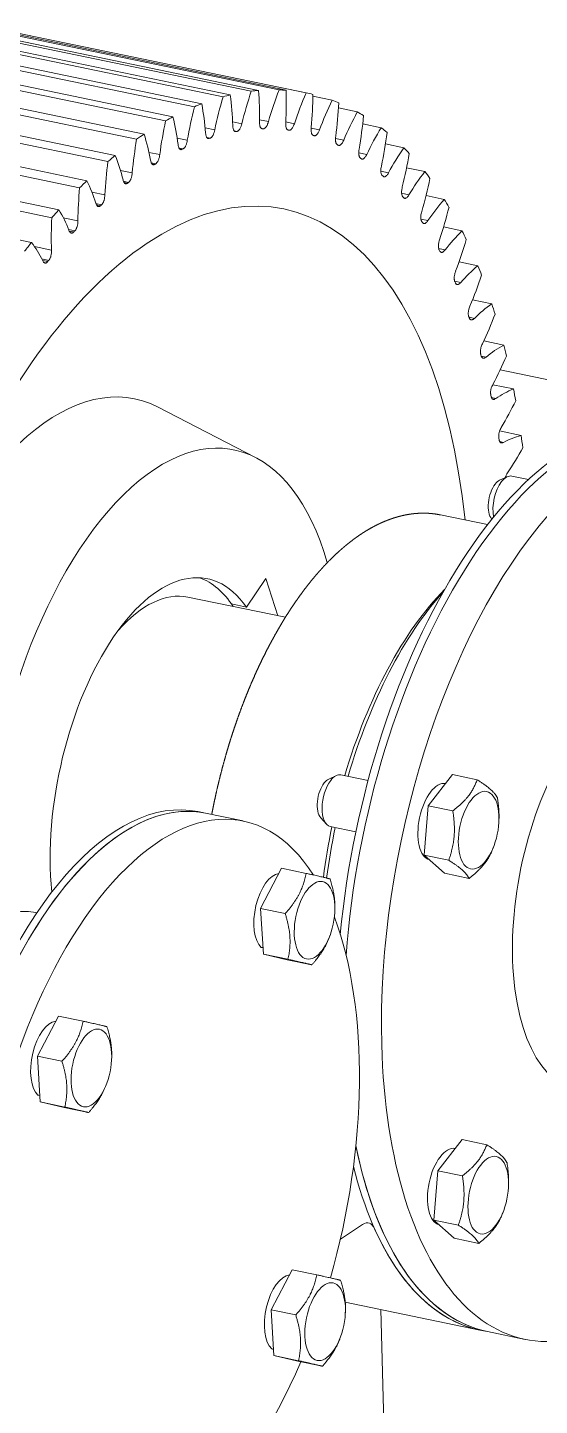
# Model space of a CAD drawing. Header units: millimetres. Extents: x 5133 to 6360, y 1254 to 2395.
# Drawn here: x 5644.2 to 5669.9, y 2047.3 to 2116.4 of the extents above; entities that cross this region are included whole.
import ezdxf

# ---------------------------------------------------------------- set-up
doc = ezdxf.new("R2010")
doc.units = ezdxf.units.MM
doc.layers.add('AM_VIS', color=7, linetype='Continuous', lineweight=50)

# ---------------------------------------------------------------- blocks, each defined once
blk = doc.blocks.new('A$C76A057C1')
at = {"layer": 'AM_VIS', "color": 5, "lineweight": 20}
for p, q in [((-46.712, 19.491), (-32.989, 16.653)), ((-46.378, 19.576), (-32.656, 16.738)), ((-45.423, 19.748), (-31.7, 16.91)), ((-45.095, 19.782), (-31.373, 16.944)), ((-44.159, 19.807), (-30.437, 16.969)), ((-43.839, 19.79), (-30.116, 16.953)), ((-42.928, 19.669), (-29.205, 16.831)), ((-42.847, 19.653), (-29.125, 16.815)), ((-48.017, 19.039), (-34.295, 16.201)), ((-47.68, 19.174), (-33.958, 16.336)), ((-49.331, 18.394), (-35.609, 15.556)), ((-48.993, 18.578), (-35.27, 15.74)), ((-50.309, 17.792), (-36.586, 14.954)), ((-50.646, 17.559), (-36.924, 14.721)), ((-51.954, 16.541), (-38.232, 13.703)), ((-51.619, 16.82), (-37.896, 13.982)), ((-28.896, 16.678), (-28.014, 16.496)), ((-27.729, 16.143), (-26.871, 15.966)), ((-53.246, 15.345), (-39.524, 12.507)), ((-52.916, 15.67), (-39.193, 12.832)), ((-33.803, 15.233), (-33.366, 15.143)), ((-32.549, 15.513), (-32.132, 15.426)), ((-32.483, 15.106), (-32.348, 15.078)), ((-32.457, 15.082), (-32.397, 15.069)), ((-31.322, 15.605), (-30.92, 15.521)), ((-31.253, 15.222), (-31.144, 15.2)), ((-31.229, 15.206), (-31.193, 15.198)), ((-30.128, 15.509), (-29.737, 15.428)), ((-30.045, 15.15), (-29.97, 15.134)), ((-30.028, 15.143), (-30.017, 15.141)), ((-28.974, 15.225), (-28.592, 15.146)), ((-26.624, 15.418), (-25.782, 15.244)), ((-35.077, 14.769), (-34.615, 14.673)), ((-33.733, 14.804), (-33.571, 14.771)), ((-33.706, 14.771), (-33.622, 14.754)), ((-27.863, 14.755), (-27.49, 14.678)), ((-25.587, 14.508), (-24.754, 14.335)), ((-54.515, 13.98), (-40.792, 11.142)), ((-54.191, 14.347), (-40.469, 11.509)), ((-36.364, 14.122), (-35.87, 14.02)), ((-34.994, 14.317), (-34.809, 14.279)), ((-34.967, 14.277), (-34.86, 14.255)), ((-26.802, 14.101), (-26.439, 14.026)), ((-37.661, 13.298), (-37.125, 13.187)), ((-36.26, 13.649), (-36.052, 13.606)), ((-36.234, 13.602), (-36.102, 13.575)), ((-25.797, 13.267), (-25.446, 13.194)), ((-24.623, 13.417), (-23.794, 13.245)), ((-55.438, 12.86), (-41.715, 10.022)), ((-37.524, 12.804), (-37.292, 12.756)), ((-37.498, 12.75), (-37.343, 12.718)), ((-38.961, 12.302), (-38.371, 12.18)), ((-24.852, 12.258), (-24.516, 12.189)), ((-23.739, 12.153), (-22.908, 11.981)), ((-38.779, 11.788), (-38.523, 11.735)), ((-38.753, 11.726), (-38.574, 11.689)), ((-40.265, 11.142), (-39.601, 11.005)), ((-23.973, 11.08), (-23.655, 11.015)), ((-22.94, 10.723), (-22.1, 10.549)), ((-40.02, 10.606), (-39.737, 10.548)), ((-39.992, 10.538), (-39.787, 10.496)), ((-41.577, 9.828), (-40.807, 9.669)), ((-23.165, 9.741), (-22.868, 9.679)), ((-41.245, 9.269), (-40.927, 9.203)), ((-41.206, 9.192), (-40.975, 9.144)), ((-22.232, 9.136), (-21.377, 8.959)), ((-22.432, 8.248), (-22.161, 8.192)), ((-20.742, 7.221), (-21.619, 7.402)), ((-21.781, 6.611), (-21.537, 6.56)), ((-21.107, 5.533), (-20.199, 5.345)), ((-21.224, 4.842), (-21, 4.795)), ((-20.361, 4.211), (3.715, -0.768)), ((-20.701, 3.539), (-19.752, 3.343)), ((-31.504, 0.223), (-35.95, 2.514)), ((-20.757, 2.95), (-20.555, 2.908)), ((-20.387, 1.431), (-19.404, 1.228)), ((-20.381, 0.946), (-20.203, 0.909)), ((-19.068, -0.782), (-19.829, -0.624)), ((-20.386, -0.817), (-20.035, -0.654)), ((-20.936, -2.837), (-23.081, -2.394)), ((-20.75, -2.577), (-20.739, -2.589)), ((-31.92, -6.592), (-31.033, -5.291)), ((-31.033, -5.291), (-30.497, -6.987)), ((-34.588, -6.141), (-30.148, -7.059)), ((-32.606, -6.451), (-31.92, -6.592)), ((-28.174, -14.428), (-27.823, -14.265)), ((-26.38, -14.491), (-27.617, -14.235)), ((-22.531, -14.227), (-23.64, -15.647)), ((-22.531, -14.227), (-21.411, -14.458)), ((-23.64, -15.647), (-23.822, -17.894)), ((-22.52, -15.879), (-23.64, -15.647)), ((-34.13, -15.911), (-33.787, -15.982)), ((-33.787, -15.982), (-32.072, -16.337)), ((-28.538, -16.187), (-28.281, -16.476)), ((-26.936, -16.827), (-28.103, -16.585)), ((-20.421, -16.401), (-20.418, -16.339)), ((-20.639, -17.452), (-20.688, -17.585)), ((-23.822, -17.894), (-22.703, -18.126)), ((-23.822, -17.894), (-22.898, -18.722)), ((-30.318, -18.494), (-31.277, -20.325)), ((-29.198, -18.726), (-30.318, -18.494)), ((-22.898, -18.722), (-21.778, -18.954)), ((-41.52, -20.51), (-41.472, -20.52)), ((-31.277, -20.325), (-31.15, -22.406)), ((-31.277, -20.325), (-30.157, -20.556)), ((-27.897, -20.503), (-27.893, -20.429)), ((-28.115, -21.553), (-28.141, -21.626)), ((-31.15, -22.406), (-30.063, -22.658)), ((-31.15, -22.406), (-30.03, -22.638)), ((-30.063, -22.658), (-28.943, -22.89)), ((-40.488, -25.224), (-41.446, -27.054)), ((-39.368, -25.455), (-40.488, -25.224)), ((-41.446, -27.054), (-41.32, -29.136)), ((-41.446, -27.054), (-40.327, -27.286)), ((-38.067, -27.232), (-38.063, -27.158)), ((-38.284, -28.283), (-38.311, -28.355)), ((-41.32, -29.136), (-40.232, -29.388)), ((-41.32, -29.136), (-40.2, -29.368)), ((-40.232, -29.388), (-39.113, -29.62)), ((-22.093, -30.851), (-23.202, -32.272)), ((-22.093, -30.851), (-20.974, -31.083)), ((-23.202, -32.272), (-23.384, -34.519)), ((-22.082, -32.504), (-23.202, -32.272)), ((-19.984, -33.025), (-19.98, -32.964)), ((-23.384, -34.519), (-22.46, -35.347)), ((-23.384, -34.519), (-22.265, -34.75)), ((-20.201, -34.076), (-20.25, -34.21)), ((-27.64, -35.383), (-26.629, -34.714)), ((-22.46, -35.347), (-21.34, -35.578)), ((-29.837, -36.78), (-30.795, -38.611)), ((-28.717, -37.012), (-29.837, -36.78)), ((-21.28, -39.528), (-27.419, -38.259)), ((-30.795, -38.611), (-30.668, -40.693)), ((-30.795, -38.611), (-29.676, -38.842)), ((-27.416, -38.789), (-27.412, -38.715)), ((-25.439, -52.265), (-25.799, -38.593)), ((-20.937, -39.599), (-21.28, -39.528)), ((-27.633, -39.839), (-27.66, -39.912)), ((-20.937, -39.599), (-19.222, -39.954)), ((-30.668, -40.693), (-29.581, -40.944)), ((-30.668, -40.693), (-29.549, -40.924)), ((-29.581, -40.944), (-28.461, -41.176))]:
    blk.add_line(p, q, dxfattribs=at)
for centre, radius, start, end in [((-11.652, 9.89), 20.075, 159.34993, 163.70722), ((-48.132, 16.371), 18.025, 357.16621, 1.8477), ((-47.354, 13.896), 13.617, 4.67646, 10.32051), ((-12.535, 10.739), 21.292, 163.87315, 168.06291), ((-47.71, 14.813), 15.177, 2.03685, 7.28706), ((-11.937, 10.352), 20.823, 161.64402, 165.89638), ((-47.986, 15.643), 16.664, 359.54389, 4.47699), ((-11.65, 9.367), 19.076, 156.96629, 161.47426), ((-48.106, 16.977), 19.212, 354.87643, 359.36305), ((-11.894, 8.795), 17.865, 154.46546, 159.17494), ((-47.869, 17.437), 20.182, 352.6501, 356.99196), ((-46.966, 12.904), 12.034, 7.49926, 13.62793), ((-13.463, 11.03), 21.464, 166.05979, 170.22723), ((-12.34, 8.18), 16.485, 151.81582, 156.78452), ((-47.393, 17.726), 20.896, 350.46487, 354.70722), ((-14.725, 11.202), 21.332, 168.22502, 172.40969), ((-12.939, 7.521), 14.986, 148.98048, 154.27515), ((-16.315, 11.232), 20.902, 170.38923, 174.63125), ((-46.593, 11.843), 10.479, 10.54842, 17.26959), ((-46.658, 17.818), 21.33, 348.29972, 352.48455), ((-46.277, 10.712), 8.996, 13.87542, 21.31696), ((-13.639, 6.814), 13.421, 145.91595, 151.61491), ((-45.658, 17.688), 21.464, 346.13427, 350.30169), ((-18.21, 11.093), 20.19, 172.57277, 176.91412), ((-14.393, 6.05), 11.839, 142.57054, 148.76651), ((-46.052, 9.508), 7.622, 17.54189, 25.85345), ((-44.399, 17.314), 21.295, 343.94811, 348.13769), ((-20.379, 10.764), 19.223, 174.79662, 179.28253), ((-15.155, 5.214), 10.29, 138.88264, 145.68585), ((-45.945, 8.222), 6.387, 21.62152, 30.9733), ((-42.9, 16.677), 20.829, 341.72018, 345.97219), ((-22.777, 10.224), 18.038, 177.08304, 181.7636), ((-15.889, 4.289), 8.819, 134.77934, 142.32029), ((-41.191, 15.763), 20.083, 339.42806, 343.78481), ((-45.971, 6.841), 5.313, 26.20122, 36.77623), ((-16.564, 3.259), 7.46, 130.17574, 138.6068), ((-39.312, 14.565), 19.087, 337.0472, 341.55444), ((-17.162, 2.104), 6.245, 124.97654, 134.47009), ((-37.313, 13.083), 17.878, 334.55009, 339.2586), ((-17.676, 0.808), 5.191, 119.08201, 129.8216), ((-35.249, 11.323), 16.5, 331.90519, 336.87267), ((-18.11, -0.642), 4.311, 112.40203, 124.56056), ((-33.179, 9.299), 15.002, 329.07582, 334.36897), ((-18.478, -2.257), 3.606, 104.88209, 118.58036), ((-31.163, 7.034), 13.437, 326.01868, 331.71576), ((-19.403, -0.908), 0.755, 145.10632, 163.76683)]:
    blk.add_arc(centre, radius, start, end, dxfattribs=at)
for centre, major_axis, ratio, start_param, end_param in [((-35.724, -15.097), (6.599, 31.911), 0.482663, 0.063564, 0.083766), ((-35.724, -15.097), (6.599, 31.911), 0.482663, 0.299183, 0.319386), ((-35.724, -15.097), (6.599, 31.911), 0.482663, 0.220644, 0.240846), ((-35.724, -15.097), (6.599, 31.911), 0.482663, 0.142104, 0.162306), ((-35.724, -15.097), (6.599, 31.911), 0.482663, 6.268209, 6.288412), ((-35.724, -15.097), (6.599, 31.911), 0.482663, 6.18967, 6.209872), ((-35.724, -15.097), (6.599, 31.911), 0.482663, 0.377723, 0.397926), ((-35.724, -15.097), (6.599, 31.911), 0.482663, 6.11113, 6.131332), ((-35.724, -15.097), (6.235, 30.148), 0.482663, 0.189866, 0.193084), ((-35.724, -15.097), (6.235, 30.148), 0.482663, 0.111326, 0.114544), ((-35.724, -15.097), (6.235, 30.148), 0.482663, 0.032786, 0.036004), ((-35.724, -15.097), (6.599, 31.911), 0.482663, 6.03259, 6.052793), ((-35.724, -15.097), (5.509, 26.636), 0.482663, 5.296515, 8.181862), ((-35.724, -15.097), (6.599, 31.911), 0.482663, 0.456263, 0.476466), ((-35.724, -15.097), (6.235, 30.148), 0.482663, 0.268406, 0.271624), ((-35.724, -15.097), (6.235, 30.148), 0.482663, 6.237432, 6.24065), ((-35.724, -15.097), (6.235, 30.148), 0.482663, 6.158892, 6.16211), ((-35.724, -15.097), (6.599, 31.911), 0.482663, 0.534803, 0.555005), ((-35.724, -15.097), (6.235, 30.148), 0.482663, 0.346946, 0.350163), ((-35.724, -15.097), (6.235, 30.148), 0.482663, 6.080352, 6.08357), ((-35.724, -15.097), (6.599, 31.911), 0.482663, 5.95405, 5.974253), ((-35.724, -15.097), (6.235, 30.148), 0.482663, 0.425485, 0.428703), ((-35.724, -15.097), (6.599, 31.911), 0.482663, 5.87551, 5.895713), ((-35.724, -15.097), (6.599, 31.911), 0.482663, 0.613343, 0.633545), ((-35.724, -15.097), (6.235, 30.148), 0.482663, 0.504025, 0.507243), ((-35.724, -15.097), (6.235, 30.148), 0.482663, 6.001812, 6.00503), ((-35.724, -15.097), (6.235, 30.148), 0.482663, 5.923273, 5.92649), ((-35.724, -15.097), (6.599, 31.911), 0.482663, 5.79697, 5.817173), ((-35.724, -15.097), (6.599, 31.911), 0.482663, 0.691882, 0.712085), ((-35.724, -15.097), (6.235, 30.148), 0.482663, 0.582565, 0.585783), ((-35.724, -15.097), (6.235, 30.148), 0.482663, 5.844733, 5.847951), ((-35.724, -15.097), (6.235, 30.148), 0.482663, 0.661105, 0.664323), ((-35.724, -15.097), (6.599, 31.911), 0.482663, 5.718431, 5.738633), ((-35.724, -15.097), (6.599, 31.911), 0.482663, 0.770422, 0.790625), ((-35.724, -15.097), (6.235, 30.148), 0.482663, 5.766193, 5.769411), ((-35.724, -15.097), (6.235, 30.148), 0.482663, 0.739645, 0.742863), ((-35.724, -15.097), (6.599, 31.911), 0.482663, 5.639891, 5.660093), ((-35.724, -15.097), (6.235, 30.148), 0.482663, 5.687653, 5.690871), ((-35.724, -15.097), (6.599, 31.911), 0.482663, 5.561351, 5.581554), ((-35.724, -15.097), (6.235, 30.148), 0.482663, 5.609113, 5.612331), ((-35.724, -15.097), (6.599, 31.911), 0.482663, 5.482811, 5.503014), ((-40.527, -14.103), (3.515, 16.996), 0.482663, 6.149412, 7.539248), ((-35.724, -15.097), (6.235, 30.148), 0.482663, 5.530573, 5.533791), ((-35.724, -15.097), (6.599, 31.911), 0.482663, 5.404271, 5.424474), ((-14.969, -19.389), (4.253, 20.565), 0.482663, 5.667521, 8.306106), ((-35.724, -15.097), (6.235, 30.148), 0.482663, 5.452034, 5.455252), ((-35.724, -15.097), (3.24, 15.668), 0.482663, 5.544331, 8.270626), ((-17.027, -18.963), (4.253, 20.565), 0.482663, 0, 1.79347), ((-16.684, -19.034), (4.253, 20.565), 0.482663, 0, 1.83706), ((-16.684, -19.034), (4.253, 20.565), 0.482663, 0, 1.83706), ((-35.724, -15.097), (6.235, 30.148), 0.482663, 5.373494, 5.376712), ((-35.724, -15.097), (6.599, 31.911), 0.482663, 5.325732, 5.345934), ((-20.072, -1.799), (0.243, 1.175), 0.482663, 0, 0.773935), ((-20.415, -1.728), (0.193, 0.935), 0.482663, 0.773935, 2.79672), ((-20.072, -1.799), (0.243, 1.175), 0.482663, 0.773935, 2.293634), ((-20.415, -1.728), (0.193, 0.935), 0.482663, 0.344872, 0.773935), ((-35.724, -15.097), (2.025, 9.793), 0.482663, 5.855246, 8.426313), ((-36.41, -14.955), (2.025, 9.793), 0.482663, 5.832158, 6.21054), ((-36.41, -14.955), (1.823, 8.813), 0.482663, 0, 0.702999), ((-21.144, -18.112), (2.957, 14.297), 0.482663, 0.640484, 1.399727), ((-20.801, -18.183), (3.038, 14.689), 0.482663, 0.688889, 1.404332), ((-14.969, -19.389), (1.904, 9.205), 0.482663, 5.990411, 9.717552), ((-28.203, -15.339), (0.193, 0.935), 0.482663, 0.344872, 0.773935), ((-27.86, -15.41), (0.243, 1.175), 0.482663, 0, 0.773935), ((-37.23, -32.63), (3.443, 16.648), 0.482663, 0, 3.141593), ((-28.203, -15.339), (0.193, 0.935), 0.482663, 0.773935, 2.79672), ((-27.86, -15.41), (0.243, 1.175), 0.482663, 0.773935, 3.141593), ((-23.195, -16.375), (0.36, 1.743), 0.482663, 0.013574, 3.114297), ((-21.342, -16.758), (0.365, 1.763), 0.482663, 0.859063337804993, 7.142248644984579), ((-37.573, -32.559), (3.443, 16.648), 0.482663, 0, 2.808319), ((-37.23, -32.63), (3.443, 16.648), 0.482663, 0, 2.808319), ((-35.515, -32.985), (3.443, 16.648), 0.482663, 5.823747, 10.597302), ((-21.144, -18.112), (2.957, 14.297), 0.482663, 1.564944, 1.725363), ((-20.801, -18.183), (3.038, 14.689), 0.482663, 1.5651, 1.72152), ((-30.671, -20.477), (0.36, 1.743), 0.482663, 0.150442, 2.859928), ((-28.818, -20.86), (0.365, 1.763), 0.482663, 0.859063337805001, 7.142248644984587), ((-43.748, -31.282), (2.228, 10.772), 0.482663, 0, 2.022921), ((-35.515, -32.985), (3.443, 16.648), 0.482663, 4.560136, 5.634434), ((-30.454, -20.522), (3.57, 0.179), 0.444203, 4.465185, 4.488888), ((-40.84, -27.206), (0.36, 1.743), 0.482663, 0.150442, 2.859928), ((-38.988, -27.59), (0.365, 1.763), 0.482663, 0.8590633378049922, 7.142248644984578), ((-14.969, -19.389), (4.253, 20.565), 0.482663, 2.022921, 3.641553), ((-40.624, -27.251), (3.57, 0.179), 0.444203, 4.465185, 4.488888), ((-16.684, -19.034), (4.253, 20.565), 0.482663, 2.295046, 3.141593), ((-16.684, -19.034), (4.253, 20.565), 0.482663, 2.295046, 3.070118), ((-22.757, -33), (0.36, 1.743), 0.482663, 0.013574, 3.114297), ((-20.904, -33.383), (0.365, 1.763), 0.482663, 0.8590633378049948, 7.142248644984581), ((-17.027, -18.963), (4.253, 20.565), 0.482663, 2.357729, 3.070118), ((-26.6, -35.822), (0.243, 1.175), 0.482663, 5.693321, 6.73531), ((-17.027, -18.963), (4.253, 20.565), 0.482663, 2.551729, 3.141593), ((-30.189, -38.763), (0.36, 1.743), 0.482663, 0.150442, 2.859928), ((-28.337, -39.146), (0.365, 1.763), 0.482663, 0.8590633378049967, 7.142248644984582), ((-17.027, -18.963), (4.253, 20.565), 0.482663, 3.070118, 3.141593), ((-16.684, -19.034), (4.253, 20.565), 0.482663, 3.070118, 3.141593), ((-29.973, -38.808), (3.57, 0.179), 0.444203, 4.465185, 4.488888)]:
    blk.add_ellipse(centre, major_axis=major_axis, ratio=ratio, start_param=start_param, end_param=end_param, dxfattribs=at)
for points, degree, knots in [([(-33.571, 14.771), (-33.563, 14.773), (-33.554, 14.778), (-33.536, 14.788), (-33.527, 14.795), (-33.509, 14.811), (-33.501, 14.821), (-33.483, 14.842), (-33.475, 14.853), (-33.458, 14.88), (-33.45, 14.894), (-33.433, 14.926), (-33.425, 14.945), (-33.409, 14.985), (-33.401, 15.009), (-33.383, 15.069), (-33.374, 15.105), (-33.366, 15.143)], 3, [0, 0, 0, 0, 0.099258, 0.099258, 0.199206, 0.199206, 0.300719, 0.300719, 0.405162, 0.405162, 0.515037, 0.515037, 0.63572, 0.63572, 0.781205, 0.781205, 1, 1, 1, 1]), ([(-32.543, 15.352), (-32.542, 15.317), (-32.539, 15.283), (-32.531, 15.23), (-32.528, 15.21), (-32.518, 15.175), (-32.513, 15.16), (-32.502, 15.135), (-32.496, 15.124), (-32.483, 15.106), (-32.477, 15.098), (-32.462, 15.085), (-32.455, 15.079), (-32.439, 15.072), (-32.431, 15.069), (-32.415, 15.067), (-32.406, 15.068), (-32.397, 15.069)], 3, [0, 0, 0, 0, 0.218795, 0.218795, 0.36428, 0.36428, 0.484963, 0.484963, 0.594838, 0.594838, 0.699281, 0.699281, 0.800794, 0.800794, 0.900742, 0.900742, 1, 1, 1, 1]), ([(-32.348, 15.078), (-32.339, 15.08), (-32.33, 15.083), (-32.312, 15.091), (-32.303, 15.096), (-32.285, 15.11), (-32.276, 15.118), (-32.259, 15.137), (-32.25, 15.148), (-32.232, 15.172), (-32.224, 15.185), (-32.206, 15.216), (-32.198, 15.233), (-32.18, 15.272), (-32.172, 15.295), (-32.151, 15.353), (-32.141, 15.389), (-32.132, 15.426)], 3, [0, 0, 0, 0, 0.099258, 0.099258, 0.199206, 0.199206, 0.300719, 0.300719, 0.405162, 0.405162, 0.515037, 0.515037, 0.63572, 0.63572, 0.781205, 0.781205, 1, 1, 1, 1]), ([(-31.323, 15.511), (-31.323, 15.474), (-31.322, 15.439), (-31.317, 15.384), (-31.314, 15.362), (-31.306, 15.326), (-31.302, 15.31), (-31.292, 15.282), (-31.287, 15.27), (-31.275, 15.249), (-31.269, 15.24), (-31.256, 15.224), (-31.249, 15.218), (-31.234, 15.208), (-31.226, 15.204), (-31.21, 15.199), (-31.202, 15.198), (-31.193, 15.198)], 3, [0, 0, 0, 0, 0.218795, 0.218795, 0.36428, 0.36428, 0.484963, 0.484963, 0.594838, 0.594838, 0.699281, 0.699281, 0.800794, 0.800794, 0.900742, 0.900742, 1, 1, 1, 1]), ([(-31.144, 15.2), (-31.136, 15.2), (-31.127, 15.201), (-31.11, 15.207), (-31.101, 15.211), (-31.083, 15.222), (-31.074, 15.229), (-31.056, 15.246), (-31.046, 15.255), (-31.028, 15.277), (-31.019, 15.29), (-31.001, 15.318), (-30.992, 15.334), (-30.974, 15.371), (-30.964, 15.394), (-30.942, 15.449), (-30.93, 15.485), (-30.92, 15.521)], 3, [0, 0, 0, 0, 0.099258, 0.099258, 0.199206, 0.199206, 0.300719, 0.300719, 0.405162, 0.405162, 0.515037, 0.515037, 0.63572, 0.63572, 0.781205, 0.781205, 1, 1, 1, 1]), ([(-30.129, 15.48), (-30.132, 15.443), (-30.132, 15.407), (-30.129, 15.35), (-30.127, 15.327), (-30.121, 15.289), (-30.118, 15.272), (-30.11, 15.242), (-30.105, 15.229), (-30.095, 15.206), (-30.089, 15.195), (-30.077, 15.177), (-30.07, 15.169), (-30.056, 15.157), (-30.049, 15.152), (-30.033, 15.144), (-30.025, 15.142), (-30.017, 15.141)], 3, [0, 0, 0, 0, 0.218795, 0.218795, 0.36428, 0.36428, 0.484963, 0.484963, 0.594838, 0.594838, 0.699281, 0.699281, 0.800794, 0.800794, 0.900742, 0.900742, 1, 1, 1, 1]), ([(-29.97, 15.134), (-29.961, 15.133), (-29.953, 15.133), (-29.935, 15.137), (-29.927, 15.139), (-29.909, 15.148), (-29.899, 15.153), (-29.881, 15.167), (-29.872, 15.176), (-29.854, 15.195), (-29.844, 15.207), (-29.825, 15.233), (-29.816, 15.248), (-29.796, 15.283), (-29.786, 15.304), (-29.762, 15.358), (-29.749, 15.392), (-29.737, 15.428)], 3, [0, 0, 0, 0, 0.099258, 0.099258, 0.199206, 0.199206, 0.300719, 0.300719, 0.405162, 0.405162, 0.515037, 0.515037, 0.63572, 0.63572, 0.781205, 0.781205, 1, 1, 1, 1]), ([(-28.971, 15.261), (-28.975, 15.223), (-28.976, 15.187), (-28.976, 15.128), (-28.975, 15.104), (-28.971, 15.064), (-28.968, 15.046), (-28.962, 15.015), (-28.958, 15.001), (-28.949, 14.975), (-28.944, 14.964), (-28.933, 14.943), (-28.926, 14.934), (-28.913, 14.919), (-28.906, 14.913), (-28.892, 14.903), (-28.884, 14.899), (-28.876, 14.897)], 3, [0, 0, 0, 0, 0.218795, 0.218795, 0.36428, 0.36428, 0.484963, 0.484963, 0.594838, 0.594838, 0.699281, 0.699281, 0.800794, 0.800794, 0.900742, 0.900742, 1, 1, 1, 1]), ([(-28.83, 14.883), (-28.822, 14.88), (-28.814, 14.879), (-28.797, 14.88), (-28.788, 14.881), (-28.77, 14.887), (-28.761, 14.891), (-28.743, 14.902), (-28.733, 14.91), (-28.715, 14.927), (-28.705, 14.937), (-28.686, 14.96), (-28.676, 14.975), (-28.655, 15.007), (-28.644, 15.027), (-28.619, 15.078), (-28.605, 15.111), (-28.592, 15.146)], 3, [0, 0, 0, 0, 0.099258, 0.099258, 0.199206, 0.199206, 0.300719, 0.300719, 0.405162, 0.405162, 0.515037, 0.515037, 0.63572, 0.63572, 0.781205, 0.781205, 1, 1, 1, 1]), ([(-35.035, 14.475), (-35.031, 14.442), (-35.025, 14.411), (-35.012, 14.364), (-35.007, 14.346), (-34.994, 14.317), (-34.987, 14.304), (-34.974, 14.284), (-34.967, 14.276), (-34.952, 14.262), (-34.944, 14.257), (-34.928, 14.249), (-34.92, 14.246), (-34.903, 14.244), (-34.895, 14.244), (-34.877, 14.248), (-34.868, 14.251), (-34.86, 14.255)], 3, [0, 0, 0, 0, 0.218795, 0.218795, 0.36428, 0.36428, 0.484963, 0.484963, 0.594838, 0.594838, 0.699281, 0.699281, 0.800794, 0.800794, 0.900742, 0.900742, 1, 1, 1, 1]), ([(-34.809, 14.279), (-34.8, 14.283), (-34.791, 14.288), (-34.773, 14.302), (-34.764, 14.31), (-34.747, 14.328), (-34.738, 14.339), (-34.722, 14.362), (-34.713, 14.375), (-34.697, 14.403), (-34.689, 14.418), (-34.674, 14.452), (-34.667, 14.471), (-34.652, 14.513), (-34.645, 14.538), (-34.629, 14.598), (-34.621, 14.635), (-34.615, 14.673)], 3, [0, 0, 0, 0, 0.099258, 0.099258, 0.199206, 0.199206, 0.300719, 0.300719, 0.405162, 0.405162, 0.515037, 0.515037, 0.63572, 0.63572, 0.781205, 0.781205, 1, 1, 1, 1]), ([(-33.783, 15.007), (-33.781, 14.972), (-33.776, 14.94), (-33.766, 14.89), (-33.761, 14.87), (-33.75, 14.838), (-33.744, 14.825), (-33.732, 14.802), (-33.725, 14.792), (-33.711, 14.776), (-33.704, 14.769), (-33.689, 14.759), (-33.681, 14.755), (-33.665, 14.75), (-33.656, 14.749), (-33.64, 14.749), (-33.631, 14.751), (-33.622, 14.754)], 3, [0, 0, 0, 0, 0.218795, 0.218795, 0.36428, 0.36428, 0.484963, 0.484963, 0.594838, 0.594838, 0.699281, 0.699281, 0.800794, 0.800794, 0.900742, 0.900742, 1, 1, 1, 1]), ([(-27.854, 14.855), (-27.859, 14.817), (-27.862, 14.78), (-27.865, 14.72), (-27.865, 14.696), (-27.862, 14.654), (-27.861, 14.635), (-27.856, 14.602), (-27.852, 14.587), (-27.845, 14.559), (-27.84, 14.547), (-27.83, 14.524), (-27.825, 14.514), (-27.813, 14.497), (-27.806, 14.489), (-27.792, 14.477), (-27.785, 14.472), (-27.777, 14.468)], 3, [0, 0, 0, 0, 0.218795, 0.218795, 0.36428, 0.36428, 0.484963, 0.484963, 0.594838, 0.594838, 0.699281, 0.699281, 0.800794, 0.800794, 0.900742, 0.900742, 1, 1, 1, 1]), ([(-27.733, 14.446), (-27.726, 14.442), (-27.718, 14.44), (-27.701, 14.438), (-27.692, 14.438), (-27.675, 14.441), (-27.666, 14.444), (-27.648, 14.453), (-27.638, 14.459), (-27.619, 14.473), (-27.609, 14.482), (-27.59, 14.503), (-27.579, 14.516), (-27.558, 14.546), (-27.546, 14.565), (-27.519, 14.613), (-27.504, 14.644), (-27.49, 14.678)], 3, [0, 0, 0, 0, 0.099258, 0.099258, 0.199206, 0.199206, 0.300719, 0.300719, 0.405162, 0.405162, 0.515037, 0.515037, 0.63572, 0.63572, 0.781205, 0.781205, 1, 1, 1, 1]), ([(-36.052, 13.606), (-36.043, 13.611), (-36.034, 13.618), (-36.016, 13.634), (-36.008, 13.643), (-35.991, 13.664), (-35.982, 13.675), (-35.966, 13.7), (-35.958, 13.714), (-35.943, 13.744), (-35.936, 13.76), (-35.921, 13.796), (-35.915, 13.815), (-35.901, 13.859), (-35.895, 13.883), (-35.881, 13.945), (-35.875, 13.982), (-35.87, 14.02)], 3, [0, 0, 0, 0, 0.099258, 0.099258, 0.199206, 0.199206, 0.300719, 0.300719, 0.405162, 0.405162, 0.515037, 0.515037, 0.63572, 0.63572, 0.781205, 0.781205, 1, 1, 1, 1]), ([(-26.785, 14.264), (-26.792, 14.226), (-26.797, 14.189), (-26.802, 14.128), (-26.803, 14.103), (-26.802, 14.06), (-26.801, 14.041), (-26.798, 14.006), (-26.795, 13.99), (-26.789, 13.961), (-26.785, 13.947), (-26.777, 13.923), (-26.772, 13.911), (-26.761, 13.892), (-26.755, 13.883), (-26.742, 13.868), (-26.735, 13.862), (-26.728, 13.857)], 3, [0, 0, 0, 0, 0.218795, 0.218795, 0.36428, 0.36428, 0.484963, 0.484963, 0.594838, 0.594838, 0.699281, 0.699281, 0.800794, 0.800794, 0.900742, 0.900742, 1, 1, 1, 1]), ([(-26.686, 13.828), (-26.678, 13.823), (-26.671, 13.819), (-26.655, 13.814), (-26.646, 13.813), (-26.629, 13.813), (-26.62, 13.815), (-26.602, 13.821), (-26.593, 13.825), (-26.574, 13.837), (-26.564, 13.845), (-26.544, 13.863), (-26.533, 13.874), (-26.511, 13.902), (-26.499, 13.919), (-26.47, 13.964), (-26.454, 13.994), (-26.439, 14.026)], 3, [0, 0, 0, 0, 0.099258, 0.099258, 0.199206, 0.199206, 0.300719, 0.300719, 0.405162, 0.405162, 0.515037, 0.515037, 0.63572, 0.63572, 0.781205, 0.781205, 1, 1, 1, 1]), ([(-37.292, 12.756), (-37.283, 12.763), (-37.275, 12.771), (-37.258, 12.789), (-37.249, 12.799), (-37.233, 12.822), (-37.225, 12.834), (-37.209, 12.861), (-37.202, 12.876), (-37.187, 12.908), (-37.181, 12.925), (-37.168, 12.961), (-37.162, 12.981), (-37.15, 13.025), (-37.144, 13.051), (-37.133, 13.112), (-37.128, 13.15), (-37.125, 13.187)], 3, [0, 0, 0, 0, 0.099258, 0.099258, 0.199206, 0.199206, 0.300719, 0.300719, 0.405162, 0.405162, 0.515037, 0.515037, 0.63572, 0.63572, 0.781205, 0.781205, 1, 1, 1, 1]), ([(-36.291, 13.761), (-36.286, 13.729), (-36.278, 13.7), (-36.263, 13.657), (-36.257, 13.64), (-36.242, 13.614), (-36.235, 13.603), (-36.22, 13.585), (-36.213, 13.578), (-36.197, 13.567), (-36.189, 13.563), (-36.172, 13.558), (-36.164, 13.557), (-36.147, 13.557), (-36.138, 13.559), (-36.12, 13.565), (-36.111, 13.569), (-36.102, 13.575)], 3, [0, 0, 0, 0, 0.218795, 0.218795, 0.36428, 0.36428, 0.484963, 0.484963, 0.594838, 0.594838, 0.699281, 0.699281, 0.800794, 0.800794, 0.900742, 0.900742, 1, 1, 1, 1]), ([(-25.772, 13.492), (-25.78, 13.455), (-25.786, 13.417), (-25.794, 13.356), (-25.796, 13.331), (-25.797, 13.287), (-25.797, 13.267), (-25.795, 13.231), (-25.793, 13.214), (-25.789, 13.183), (-25.785, 13.168), (-25.778, 13.142), (-25.774, 13.13), (-25.764, 13.108), (-25.759, 13.098), (-25.747, 13.081), (-25.74, 13.073), (-25.733, 13.067)], 3, [0, 0, 0, 0, 0.218795, 0.218795, 0.36428, 0.36428, 0.484963, 0.484963, 0.594838, 0.594838, 0.699281, 0.699281, 0.800794, 0.800794, 0.900742, 0.900742, 1, 1, 1, 1]), ([(-25.694, 13.031), (-25.687, 13.024), (-25.68, 13.019), (-25.664, 13.012), (-25.656, 13.009), (-25.64, 13.007), (-25.631, 13.007), (-25.613, 13.01), (-25.603, 13.014), (-25.584, 13.023), (-25.574, 13.029), (-25.554, 13.044), (-25.543, 13.054), (-25.521, 13.079), (-25.508, 13.095), (-25.479, 13.136), (-25.462, 13.164), (-25.446, 13.194)], 3, [0, 0, 0, 0, 0.099258, 0.099258, 0.199206, 0.199206, 0.300719, 0.300719, 0.405162, 0.405162, 0.515037, 0.515037, 0.63572, 0.63572, 0.781205, 0.781205, 1, 1, 1, 1]), ([(-37.544, 12.869), (-37.537, 12.839), (-37.528, 12.812), (-37.511, 12.772), (-37.503, 12.757), (-37.488, 12.733), (-37.48, 12.724), (-37.464, 12.709), (-37.456, 12.704), (-37.439, 12.696), (-37.431, 12.693), (-37.414, 12.691), (-37.405, 12.691), (-37.387, 12.694), (-37.378, 12.697), (-37.361, 12.705), (-37.352, 12.711), (-37.343, 12.718)], 3, [0, 0, 0, 0, 0.218795, 0.218795, 0.36428, 0.36428, 0.484963, 0.484963, 0.594838, 0.594838, 0.699281, 0.699281, 0.800794, 0.800794, 0.900742, 0.900742, 1, 1, 1, 1]), ([(-38.523, 11.735), (-38.515, 11.743), (-38.506, 11.752), (-38.489, 11.772), (-38.481, 11.783), (-38.465, 11.808), (-38.458, 11.821), (-38.443, 11.85), (-38.436, 11.866), (-38.423, 11.898), (-38.417, 11.916), (-38.405, 11.954), (-38.4, 11.974), (-38.389, 12.019), (-38.385, 12.044), (-38.376, 12.106), (-38.373, 12.143), (-38.371, 12.18)], 3, [0, 0, 0, 0, 0.099258, 0.099258, 0.199206, 0.199206, 0.300719, 0.300719, 0.405162, 0.405162, 0.515037, 0.515037, 0.63572, 0.63572, 0.781205, 0.781205, 1, 1, 1, 1]), ([(-24.82, 12.544), (-24.829, 12.507), (-24.837, 12.47), (-24.847, 12.408), (-24.85, 12.383), (-24.853, 12.338), (-24.854, 12.318), (-24.854, 12.281), (-24.853, 12.263), (-24.849, 12.231), (-24.847, 12.215), (-24.841, 12.187), (-24.837, 12.174), (-24.829, 12.15), (-24.824, 12.139), (-24.813, 12.12), (-24.807, 12.111), (-24.801, 12.103)], 3, [0, 0, 0, 0, 0.218795, 0.218795, 0.36428, 0.36428, 0.484963, 0.484963, 0.594838, 0.594838, 0.699281, 0.699281, 0.800794, 0.800794, 0.900742, 0.900742, 1, 1, 1, 1]), ([(-24.764, 12.06), (-24.757, 12.053), (-24.751, 12.046), (-24.736, 12.036), (-24.728, 12.033), (-24.712, 12.028), (-24.703, 12.026), (-24.686, 12.027), (-24.677, 12.029), (-24.658, 12.035), (-24.648, 12.04), (-24.627, 12.052), (-24.616, 12.061), (-24.593, 12.082), (-24.581, 12.096), (-24.55, 12.134), (-24.533, 12.16), (-24.516, 12.189)], 3, [0, 0, 0, 0, 0.099258, 0.099258, 0.199206, 0.199206, 0.300719, 0.300719, 0.405162, 0.405162, 0.515037, 0.515037, 0.63572, 0.63572, 0.781205, 0.781205, 1, 1, 1, 1]), ([(-38.785, 11.805), (-38.777, 11.777), (-38.767, 11.752), (-38.747, 11.716), (-38.739, 11.702), (-38.722, 11.682), (-38.714, 11.674), (-38.697, 11.662), (-38.688, 11.658), (-38.671, 11.653), (-38.662, 11.651), (-38.645, 11.652), (-38.636, 11.653), (-38.618, 11.659), (-38.609, 11.664), (-38.591, 11.675), (-38.582, 11.681), (-38.574, 11.689)], 3, [0, 0, 0, 0, 0.218795, 0.218795, 0.36428, 0.36428, 0.484963, 0.484963, 0.594838, 0.594838, 0.699281, 0.699281, 0.800794, 0.800794, 0.900742, 0.900742, 1, 1, 1, 1]), ([(-23.935, 11.426), (-23.946, 11.389), (-23.955, 11.353), (-23.967, 11.291), (-23.971, 11.266), (-23.976, 11.22), (-23.978, 11.2), (-23.979, 11.162), (-23.979, 11.144), (-23.977, 11.11), (-23.976, 11.094), (-23.971, 11.064), (-23.968, 11.05), (-23.961, 11.025), (-23.956, 11.013), (-23.947, 10.991), (-23.941, 10.981), (-23.935, 10.972)], 3, [0, 0, 0, 0, 0.218795, 0.218795, 0.36428, 0.36428, 0.484963, 0.484963, 0.594838, 0.594838, 0.699281, 0.699281, 0.800794, 0.800794, 0.900742, 0.900742, 1, 1, 1, 1]), ([(-39.737, 10.548), (-39.729, 10.557), (-39.72, 10.567), (-39.704, 10.589), (-39.696, 10.602), (-39.681, 10.628), (-39.674, 10.642), (-39.66, 10.673), (-39.654, 10.689), (-39.642, 10.723), (-39.636, 10.741), (-39.626, 10.779), (-39.621, 10.8), (-39.613, 10.845), (-39.609, 10.87), (-39.603, 10.932), (-39.601, 10.969), (-39.601, 11.005)], 3, [0, 0, 0, 0, 0.099258, 0.099258, 0.199206, 0.199206, 0.300719, 0.300719, 0.405162, 0.405162, 0.515037, 0.515037, 0.63572, 0.63572, 0.781205, 0.781205, 1, 1, 1, 1]), ([(-23.901, 10.923), (-23.895, 10.914), (-23.889, 10.906), (-23.875, 10.894), (-23.868, 10.889), (-23.852, 10.881), (-23.844, 10.878), (-23.827, 10.876), (-23.818, 10.876), (-23.799, 10.88), (-23.789, 10.883), (-23.769, 10.893), (-23.758, 10.9), (-23.735, 10.918), (-23.722, 10.931), (-23.69, 10.964), (-23.672, 10.988), (-23.655, 11.015)], 3, [0, 0, 0, 0, 0.099258, 0.099258, 0.199206, 0.199206, 0.300719, 0.300719, 0.405162, 0.405162, 0.515037, 0.515037, 0.63572, 0.63572, 0.781205, 0.781205, 1, 1, 1, 1]), ([(-40.008, 10.575), (-39.998, 10.549), (-39.987, 10.526), (-39.965, 10.494), (-39.956, 10.482), (-39.938, 10.465), (-39.929, 10.459), (-39.911, 10.45), (-39.902, 10.447), (-39.885, 10.445), (-39.876, 10.445), (-39.858, 10.448), (-39.849, 10.451), (-39.831, 10.46), (-39.822, 10.465), (-39.804, 10.479), (-39.795, 10.487), (-39.787, 10.496)], 3, [0, 0, 0, 0, 0.218795, 0.218795, 0.36428, 0.36428, 0.484963, 0.484963, 0.594838, 0.594838, 0.699281, 0.699281, 0.800794, 0.800794, 0.900742, 0.900742, 1, 1, 1, 1]), ([(-23.123, 10.144), (-23.135, 10.108), (-23.145, 10.072), (-23.16, 10.011), (-23.165, 9.986), (-23.172, 9.94), (-23.174, 9.92), (-23.177, 9.881), (-23.178, 9.862), (-23.177, 9.828), (-23.176, 9.811), (-23.173, 9.78), (-23.171, 9.765), (-23.165, 9.738), (-23.161, 9.725), (-23.153, 9.701), (-23.148, 9.69), (-23.143, 9.681)], 3, [0, 0, 0, 0, 0.218795, 0.218795, 0.36428, 0.36428, 0.484963, 0.484963, 0.594838, 0.594838, 0.699281, 0.699281, 0.800794, 0.800794, 0.900742, 0.900742, 1, 1, 1, 1]), ([(-40.927, 9.203), (-40.918, 9.213), (-40.91, 9.224), (-40.894, 9.248), (-40.887, 9.262), (-40.872, 9.29), (-40.866, 9.305), (-40.853, 9.336), (-40.847, 9.353), (-40.836, 9.388), (-40.831, 9.407), (-40.822, 9.445), (-40.819, 9.466), (-40.812, 9.512), (-40.81, 9.537), (-40.805, 9.598), (-40.805, 9.633), (-40.807, 9.669)], 3, [0, 0, 0, 0, 0.099258, 0.099258, 0.199206, 0.199206, 0.300719, 0.300719, 0.405162, 0.405162, 0.515037, 0.515037, 0.63572, 0.63572, 0.781205, 0.781205, 1, 1, 1, 1]), ([(-23.112, 9.624), (-23.106, 9.614), (-23.1, 9.606), (-23.088, 9.591), (-23.081, 9.584), (-23.066, 9.574), (-23.058, 9.57), (-23.042, 9.565), (-23.033, 9.564), (-23.014, 9.565), (-23.005, 9.566), (-22.984, 9.573), (-22.973, 9.579), (-22.95, 9.593), (-22.937, 9.604), (-22.905, 9.634), (-22.886, 9.655), (-22.868, 9.679)], 3, [0, 0, 0, 0, 0.099258, 0.099258, 0.199206, 0.199206, 0.300719, 0.300719, 0.405162, 0.405162, 0.515037, 0.515037, 0.63572, 0.63572, 0.781205, 0.781205, 1, 1, 1, 1]), ([(-41.204, 9.187), (-41.193, 9.163), (-41.18, 9.143), (-41.157, 9.115), (-41.147, 9.105), (-41.128, 9.091), (-41.118, 9.086), (-41.1, 9.08), (-41.091, 9.079), (-41.072, 9.079), (-41.063, 9.081), (-41.045, 9.087), (-41.036, 9.091), (-41.018, 9.102), (-41.009, 9.109), (-40.992, 9.125), (-40.983, 9.134), (-40.975, 9.144)], 3, [0, 0, 0, 0, 0.218795, 0.218795, 0.36428, 0.36428, 0.484963, 0.484963, 0.594838, 0.594838, 0.699281, 0.699281, 0.800794, 0.800794, 0.900742, 0.900742, 1, 1, 1, 1]), ([(-22.388, 8.706), (-22.402, 8.672), (-22.413, 8.636), (-22.43, 8.576), (-22.436, 8.551), (-22.445, 8.506), (-22.448, 8.485), (-22.453, 8.446), (-22.454, 8.427), (-22.455, 8.392), (-22.455, 8.375), (-22.453, 8.343), (-22.451, 8.327), (-22.447, 8.298), (-22.444, 8.284), (-22.437, 8.259), (-22.432, 8.247), (-22.428, 8.236)], 3, [0, 0, 0, 0, 0.218795, 0.218795, 0.36428, 0.36428, 0.484963, 0.484963, 0.594838, 0.594838, 0.699281, 0.699281, 0.800794, 0.800794, 0.900742, 0.900742, 1, 1, 1, 1]), ([(-22.4, 8.174), (-22.395, 8.163), (-22.39, 8.153), (-22.378, 8.136), (-22.371, 8.128), (-22.358, 8.115), (-22.35, 8.11), (-22.334, 8.102), (-22.326, 8.1), (-22.308, 8.097), (-22.298, 8.098), (-22.278, 8.101), (-22.267, 8.105), (-22.244, 8.117), (-22.231, 8.126), (-22.198, 8.151), (-22.179, 8.169), (-22.161, 8.192)], 3, [0, 0, 0, 0, 0.099258, 0.099258, 0.199206, 0.199206, 0.300719, 0.300719, 0.405162, 0.405162, 0.515037, 0.515037, 0.63572, 0.63572, 0.781205, 0.781205, 1, 1, 1, 1]), ([(-21.736, 7.122), (-21.751, 7.089), (-21.763, 7.055), (-21.782, 6.995), (-21.789, 6.971), (-21.8, 6.926), (-21.804, 6.905), (-21.81, 6.866), (-21.812, 6.847), (-21.814, 6.811), (-21.815, 6.794), (-21.815, 6.761), (-21.814, 6.744), (-21.81, 6.714), (-21.808, 6.699), (-21.802, 6.672), (-21.799, 6.66), (-21.794, 6.648)], 3, [0, 0, 0, 0, 0.218795, 0.218795, 0.36428, 0.36428, 0.484963, 0.484963, 0.594838, 0.594838, 0.699281, 0.699281, 0.800794, 0.800794, 0.900742, 0.900742, 1, 1, 1, 1]), ([(-21.77, 6.58), (-21.766, 6.568), (-21.761, 6.557), (-21.751, 6.537), (-21.745, 6.528), (-21.732, 6.513), (-21.724, 6.507), (-21.709, 6.496), (-21.701, 6.492), (-21.684, 6.487), (-21.675, 6.486), (-21.655, 6.487), (-21.644, 6.489), (-21.621, 6.497), (-21.608, 6.504), (-21.575, 6.524), (-21.556, 6.54), (-21.537, 6.56)], 3, [0, 0, 0, 0, 0.099258, 0.099258, 0.199206, 0.199206, 0.300719, 0.300719, 0.405162, 0.405162, 0.515037, 0.515037, 0.63572, 0.63572, 0.781205, 0.781205, 1, 1, 1, 1]), ([(-21.17, 5.4), (-21.186, 5.369), (-21.2, 5.336), (-21.22, 5.279), (-21.228, 5.255), (-21.24, 5.211), (-21.245, 5.19), (-21.253, 5.151), (-21.256, 5.132), (-21.26, 5.096), (-21.261, 5.078), (-21.262, 5.044), (-21.262, 5.027), (-21.26, 4.996), (-21.258, 4.98), (-21.254, 4.952), (-21.251, 4.938), (-21.247, 4.925)], 3, [0, 0, 0, 0, 0.218795, 0.218795, 0.36428, 0.36428, 0.484963, 0.484963, 0.594838, 0.594838, 0.699281, 0.699281, 0.800794, 0.800794, 0.900742, 0.900742, 1, 1, 1, 1]), ([(-21.227, 4.852), (-21.223, 4.839), (-21.219, 4.827), (-21.209, 4.806), (-21.204, 4.796), (-21.192, 4.778), (-21.185, 4.77), (-21.171, 4.757), (-21.163, 4.752), (-21.147, 4.744), (-21.138, 4.741), (-21.119, 4.739), (-21.108, 4.739), (-21.085, 4.744), (-21.072, 4.749), (-21.04, 4.765), (-21.02, 4.778), (-21, 4.795)], 3, [0, 0, 0, 0, 0.099258, 0.099258, 0.199206, 0.199206, 0.300719, 0.300719, 0.405162, 0.405162, 0.515037, 0.515037, 0.63572, 0.63572, 0.781205, 0.781205, 1, 1, 1, 1]), ([(-20.694, 3.552), (-20.71, 3.523), (-20.725, 3.492), (-20.748, 3.436), (-20.757, 3.413), (-20.77, 3.37), (-20.776, 3.35), (-20.785, 3.311), (-20.788, 3.292), (-20.794, 3.255), (-20.796, 3.237), (-20.798, 3.203), (-20.799, 3.186), (-20.799, 3.153), (-20.798, 3.137), (-20.794, 3.107), (-20.792, 3.093), (-20.789, 3.079)], 3, [0, 0, 0, 0, 0.218795, 0.218795, 0.36428, 0.36428, 0.484963, 0.484963, 0.594838, 0.594838, 0.699281, 0.699281, 0.800794, 0.800794, 0.900742, 0.900742, 1, 1, 1, 1]), ([(-20.772, 3.001), (-20.769, 2.988), (-20.766, 2.975), (-20.757, 2.951), (-20.753, 2.94), (-20.742, 2.92), (-20.736, 2.911), (-20.722, 2.896), (-20.715, 2.889), (-20.699, 2.878), (-20.691, 2.874), (-20.672, 2.869), (-20.662, 2.868), (-20.639, 2.868), (-20.626, 2.872), (-20.594, 2.883), (-20.575, 2.893), (-20.555, 2.908)], 3, [0, 0, 0, 0, 0.099258, 0.099258, 0.199206, 0.199206, 0.300719, 0.300719, 0.405162, 0.405162, 0.515037, 0.515037, 0.63572, 0.63572, 0.781205, 0.781205, 1, 1, 1, 1]), ([(-20.31, 1.59), (-20.327, 1.562), (-20.343, 1.532), (-20.368, 1.479), (-20.377, 1.457), (-20.392, 1.415), (-20.399, 1.395), (-20.409, 1.357), (-20.413, 1.338), (-20.42, 1.302), (-20.423, 1.284), (-20.427, 1.249), (-20.428, 1.232), (-20.429, 1.198), (-20.429, 1.182), (-20.427, 1.151), (-20.426, 1.136), (-20.423, 1.121)], 3, [0, 0, 0, 0, 0.218795, 0.218795, 0.36428, 0.36428, 0.484963, 0.484963, 0.594838, 0.594838, 0.699281, 0.699281, 0.800794, 0.800794, 0.900742, 0.900742, 1, 1, 1, 1]), ([(-20.41, 1.039), (-20.408, 1.024), (-20.405, 1.011), (-20.398, 0.985), (-20.394, 0.973), (-20.384, 0.951), (-20.378, 0.941), (-20.366, 0.923), (-20.359, 0.915), (-20.345, 0.902), (-20.336, 0.896), (-20.319, 0.888), (-20.309, 0.885), (-20.287, 0.882), (-20.274, 0.884), (-20.242, 0.89), (-20.223, 0.898), (-20.203, 0.909)], 3, [0, 0, 0, 0, 0.099258, 0.099258, 0.199206, 0.199206, 0.300719, 0.300719, 0.405162, 0.405162, 0.515037, 0.515037, 0.63572, 0.63572, 0.781205, 0.781205, 1, 1, 1, 1]), ([(-33.503, -16.041), (-33.466, -15.845), (-33.418, -15.61), (-33.369, -15.376), (-33.318, -15.142), (-33.266, -14.909), (-33.211, -14.677), (-33.155, -14.445), (-33.097, -14.214), (-33.037, -13.983), (-32.976, -13.753), (-32.912, -13.524), (-32.848, -13.296), (-32.781, -13.069), (-32.713, -12.843), (-32.643, -12.618), (-32.571, -12.394), (-32.498, -12.172), (-32.423, -11.95), (-32.347, -11.73), (-32.269, -11.511), (-32.19, -11.294), (-32.109, -11.078), (-32.026, -10.864), (-31.942, -10.651), (-31.857, -10.439), (-31.77, -10.229), (-31.681, -10.021), (-31.591, -9.815), (-31.5, -9.61), (-31.408, -9.408), (-31.314, -9.207), (-31.218, -9.008), (-31.122, -8.812), (-31.024, -8.617), (-30.925, -8.425), (-30.825, -8.234), (-30.723, -8.046), (-30.621, -7.861), (-30.517, -7.677), (-30.412, -7.496), (-30.306, -7.318), (-30.199, -7.142), (-30.091, -6.968), (-29.981, -6.796), (-29.87, -6.627), (-29.758, -6.461), (-29.645, -6.297), (-29.532, -6.136), (-29.417, -5.977), (-29.302, -5.822), (-29.185, -5.669), (-29.068, -5.52), (-28.95, -5.373), (-28.831, -5.229), (-28.712, -5.089), (-28.591, -4.951), (-28.47, -4.817), (-28.348, -4.685), (-28.226, -4.557), (-28.103, -4.432), (-27.979, -4.31), (-27.855, -4.192), (-27.73, -4.076), (-27.604, -3.964), (-27.478, -3.855), (-27.351, -3.75), (-27.224, -3.648), (-27.096, -3.55), (-26.968, -3.455), (-26.839, -3.363), (-26.71, -3.276), (-26.581, -3.191), (-26.451, -3.111), (-26.321, -3.034), (-26.19, -2.961), (-26.06, -2.891), (-25.929, -2.826), (-25.798, -2.764), (-25.666, -2.706), (-25.535, -2.652), (-25.403, -2.602), (-25.271, -2.555), (-25.14, -2.513), (-25.035, -2.482), (-24.931, -2.454), (-24.826, -2.428), (-24.722, -2.405), (-24.618, -2.385), (-24.514, -2.367), (-24.41, -2.352), (-24.306, -2.339), (-24.202, -2.329), (-24.099, -2.322), (-23.995, -2.317), (-23.892, -2.315), (-23.789, -2.315), (-23.687, -2.318), (-23.585, -2.324), (-23.483, -2.333), (-23.382, -2.344), (-23.281, -2.358), (-23.18, -2.375), (-23.081, -2.394)], 1, [2.397738, 2.397738, 2.411238, 2.427422, 2.443607, 2.459769, 2.47593, 2.492092, 2.508253, 2.524415, 2.540576, 2.556738, 2.5729, 2.589061, 2.605223, 2.621384, 2.637546, 2.653708, 2.669869, 2.686031, 2.702192, 2.718354, 2.734515, 2.750677, 2.766839, 2.783027, 2.799216, 2.815405, 2.831594, 2.847783, 2.863972, 2.880161, 2.896349, 2.912538, 2.928727, 2.944916, 2.961105, 2.977294, 2.993483, 3.009671, 3.02586, 3.042049, 3.058238, 3.074427, 3.090616, 3.106885, 3.123155, 3.139425, 3.155695, 3.171964, 3.188234, 3.204504, 3.220774, 3.237043, 3.253313, 3.269583, 3.285853, 3.302122, 3.318392, 3.334662, 3.350932, 3.367202, 3.383471, 3.399741, 3.416011, 3.432327, 3.448644, 3.464961, 3.481278, 3.497594, 3.513911, 3.530228, 3.546544, 3.562861, 3.579178, 3.595494, 3.611811, 3.628128, 3.644444, 3.660761, 3.677078, 3.693394, 3.709711, 3.726028, 3.742344, 3.75526, 3.768176, 3.781091, 3.794007, 3.806922, 3.819838, 3.832753, 3.845669, 3.858585, 3.8715, 3.884416, 3.897331, 3.910247, 3.923163, 3.936078, 3.948994, 3.961909, 3.974825, 3.98774, 4.000656, 4.000656])]:
    blk.add_open_spline(points, degree=degree, knots=knots, dxfattribs=at)
for points, weights in [([(-22.52, -15.879), (-21.679, -15.228), (-21.411, -14.458)], [1, 1.155, 1]), ([(-21.411, -14.458), (-20.663, -14.931), (-20.487, -15.286)], [1, 1.15455095302, 1]), ([(-20.487, -15.286), (-20.392, -15.862), (-20.418, -16.339)], [1, 1.06975667685, 1.07654390744]), ([(-22.703, -18.126), (-22.326, -17.061), (-22.52, -15.879)], [1, 1.15455095302, 1]), ([(-21.778, -18.954), (-21.955, -18.599), (-22.703, -18.126)], [1, 1.15455095302, 1]), ([(-20.688, -17.585), (-20.959, -18.319), (-21.778, -18.954)], [1.0089375032, 1.15039439966, 1]), ([(-30.157, -20.556), (-29.392, -19.7), (-29.198, -18.726)], [1, 1.15455095302, 1]), ([(-29.198, -18.726), (-28.368, -18.911), (-28.111, -18.978)], [1, 1.155, 1]), ([(-28.111, -18.978), (-27.858, -19.776), (-27.893, -20.429)], [1, 1.1075721409, 1.06539735017]), ([(-30.03, -22.638), (-29.808, -21.656), (-30.157, -20.556)], [1, 1.15455095302, 1]), ([(-28.141, -21.626), (-28.372, -22.251), (-28.943, -22.89)], [1.06262693919, 1.11092027852, 1]), ([(-28.943, -22.89), (-29.2, -22.823), (-30.03, -22.638)], [1, 1.155, 1]), ([(-40.327, -27.286), (-39.562, -26.43), (-39.368, -25.455)], [1, 1.15455095302, 1]), ([(-39.368, -25.455), (-38.538, -25.64), (-38.281, -25.707)], [1, 1.155, 1]), ([(-38.281, -25.707), (-38.027, -26.505), (-38.063, -27.158)], [1, 1.1075721409, 1.06539735017]), ([(-40.2, -29.368), (-39.978, -28.386), (-40.327, -27.286)], [1, 1.15455095302, 1]), ([(-38.311, -28.355), (-38.542, -28.981), (-39.113, -29.62)], [1.06262693919, 1.11092027852, 1]), ([(-39.113, -29.62), (-39.37, -29.553), (-40.2, -29.368)], [1, 1.155, 1]), ([(-22.082, -32.504), (-21.242, -31.852), (-20.974, -31.083)], [1, 1.155, 1]), ([(-20.974, -31.083), (-20.226, -31.556), (-20.049, -31.911)], [1, 1.15455095302, 1]), ([(-20.049, -31.911), (-19.954, -32.487), (-19.98, -32.964)], [1, 1.06975667685, 1.07654390744]), ([(-22.265, -34.75), (-21.888, -33.686), (-22.082, -32.504)], [1, 1.15455095302, 1]), ([(-20.25, -34.21), (-20.521, -34.944), (-21.34, -35.578)], [1.0089375032, 1.15039439966, 1]), ([(-21.34, -35.578), (-21.517, -35.223), (-22.265, -34.75)], [1, 1.15455095302, 1]), ([(-29.676, -38.842), (-28.91, -37.986), (-28.717, -37.012)], [1, 1.15455095302, 1]), ([(-28.717, -37.012), (-27.887, -37.197), (-27.63, -37.264)], [1, 1.155, 1]), ([(-27.63, -37.264), (-27.376, -38.062), (-27.412, -38.715)], [1, 1.1075721409, 1.06539735017]), ([(-29.549, -40.924), (-29.326, -39.942), (-29.676, -38.842)], [1, 1.15455095302, 1]), ([(-27.66, -39.912), (-27.891, -40.537), (-28.461, -41.176)], [1.06262693919, 1.11092027852, 1]), ([(-28.461, -41.176), (-28.719, -41.109), (-29.549, -40.924)], [1, 1.155, 1])]:
    blk.add_rational_spline(points, weights, degree=2, dxfattribs=at)

msp = doc.modelspace()

# ---------------------------------------------------------------- block references
at = {"color": 5, "lineweight": 20, "xscale": 1.1, "yscale": 1.1, "zscale": 1.1}
msp.add_blockref('A$C76A057C1', (5690.29728, 2094.5892), dxfattribs=at)

doc.saveas('drawing.dxf')
